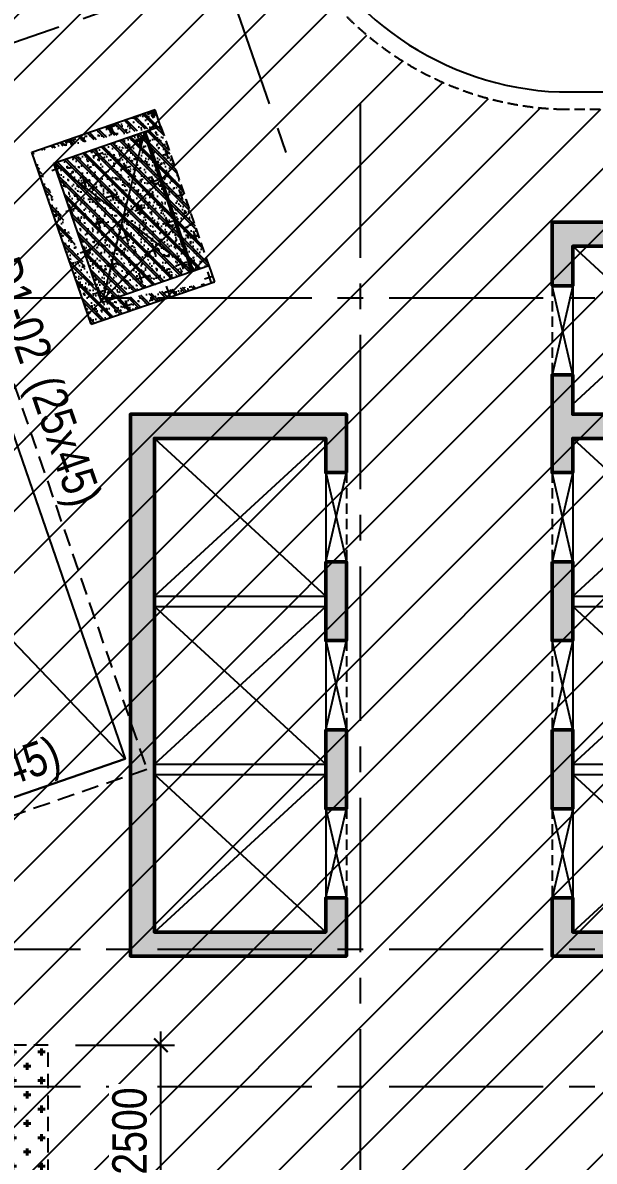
# Model space of a CAD drawing. Header units: millimetres. Extents: x -80883 to 1373228, y -532110 to 182357.
# Drawn here: x 1294519 to 1302852, y -328416 to -311817 of the extents above; entities that cross this region are included whole.
import ezdxf
from ezdxf.enums import TextEntityAlignment as Align

# ---------------------------------------------------------------- set-up
doc = ezdxf.new("R2010")
doc.units = ezdxf.units.MM
doc.header["$LTSCALE"] = 100
doc.header["$PDMODE"] = 32
doc.header["$PDSIZE"] = 2.5
for name, pattern in [('CENTER2', [1.125, 0.75, -0.125, 0.125, -0.125]), ('DASHED', [4.5, 3, -1.5]), ('HIDDEN', [0.375, 0.25, -0.125])]:
    doc.linetypes.add(name, pattern=pattern)
for name, color, linetype, lineweight in [('0-Hatch', 250, 'Continuous', 40), ('ccu12-Tencaukien', 9, 'Continuous', 15), ('ST_MBDV Cot vach 220805$0$Xref_ST_MBDV Cot vach 30.7.2022$0$KT-Net cot vach', 6, 'Continuous', 50)]:
    doc.layers.add(name, color=color, linetype=linetype, lineweight=lineweight)
for name, color, linetype in [('0-khuat', 3, 'HIDDEN'), ('ccu11-Khuat', 9, 'DASHED'), ('ccu11-Thay', 7, 'Continuous'), ('ccu12-Hatch', 250, 'Continuous'), ('ccu12-Manh', 8, 'Continuous'), ('ccu12-Text', 31, 'Continuous'), ('ccu12-Thay', 7, 'Continuous'), ('ccu12-Truc', 13, 'CENTER2'), ('KC2-DIM', 251, 'Continuous'), ('KT-Hatch', 251, 'Continuous'), ('xref.asix of  podium$0$xref.asix of  podium$0$Xref_ST_MBDV Cot vach 30.7.2022$0$KT-Net cot vach', 6, 'Continuous'), ('Xref_ST_MBDV Cot vach 30.7.2022$0$KT-Net cot vach', 6, 'Continuous')]:
    doc.layers.add(name, color=color, linetype=linetype)
doc.styles.add('Arial Narrow', font='ARIALN.TTF')
doc.dimstyles.new('ccu12-200', dxfattribs={"dimscale": 200, "dimtxt": 2.5, "dimasz": 1, "dimexe": 1, "dimexo": 2, "dimgap": 1, "dimtad": 1, "dimdec": 0, "dimrnd": 5, "dimdsep": 46, "dimtxsty": 'Arial Narrow', "dimblk": 'ARCHTICK', "dimcen": -1, "dimdle": 1, "dimclrd": 256, "dimclre": 256, "dimclrt": 3, "dimadec": 0, "dimazin": 2, "dimtfac": 0.1, "dimtdec": 0, "dimtmove": 0, "dimatfit": 1, "dimldrblk": 'ARCHTICK', "dimfxl": 1, "dimtvp": 0.8333333333333334, "dimtolj": 1, "dimtzin": 12, "dimarcsym": 0})

# ---------------------------------------------------------------- blocks, each defined once
blk = doc.blocks.new('MC3000X3000')
at = {"layer": '0-Hatch', "ltscale": 2}
h = blk.add_hatch(dxfattribs=at)
h.set_pattern_fill('CROSS', color=256, scale=1000, style=0)
h.set_pattern_definition([(360, (0, -4.656612873077393e-10), (250, 250), [125, -375]), (90, (62.5, -62.50000000046566), (-250, 250), [125, -375])])
h.paths.add_polyline_path([(7876789.000000002, 1547059), (7876789.000000002, 1550059), (7873789.000000002, 1550059), (7873789.000000002, 1547059)])
at = {"layer": '0-khuat', "ltscale": 10}
blk.add_lwpolyline([(7873789.000000002, 1547059), (7876789.000000002, 1547059), (7876789.000000002, 1550059), (7873789.000000002, 1550059)], close=True, dxfattribs=at)
blk = doc.blocks.new('MBKC-T1-PN')
at = {"layer": 'ccu12-Hatch', "ltscale": 0.5}
h = blk.add_hatch(dxfattribs=at)
h.set_pattern_fill('ANSI31', color=256, scale=200)
h.set_pattern_definition([(45, (-1232600.871086698, 300749.4537652719), (-449.0128060534577, 449.0128060534577), [])])
edge = h.paths.add_edge_path()
edge.add_arc((39596.5258784194, -12165.34503250691), 24169.46523214078, 82.88137897741478, 110.3519449384467, ccw=False)
edge.add_line((42591.70211395179, 11817.81507882464), (58406.76826363965, 7707.460248947376))
edge.add_arc((57566.76677237987, 4896.279314257787), 2933.997401648627, 22.368302132014207, 73.36346853650582, ccw=False)
edge.add_line((60280.00056402339, 6012.837931064423), (65645.2552123724, -9495.342720050656))
edge.add_arc((69912.35162360128, -7700.789438651875), 4629.096376454211, 202.8094831940485, 267.8461387636046)
edge.add_line((69738.37575314008, -12326.61538209155), (89786.80552536738, -12326.61538209155))
edge.add_line((89786.80552536738, -12326.61538209155), (89786.80552536552, -14486.6249031527))
edge.add_line((89786.80552536552, -14486.6249031527), (90834.7687206131, -14486.62490315287))
edge.add_line((90834.7687206131, -14486.62490315287), (90834.76635349239, -14486.62703115697))
edge.add_line((90834.76635349239, -14486.62703115697), (93582.1413394094, -14486.62703115703))
edge.add_line((93582.1413394094, -14486.62703115703), (93582.14357479545, -14486.50828201312))
edge.add_line((93582.14357479545, -14486.50828201312), (97086.90349016106, -14486.6082508968))
edge.add_line((97086.90349016106, -14486.6082508968), (97086.90349016106, -24426.61538177478))
edge.add_line((97086.90349016106, -24426.61538177478), (89886.80552545143, -24426.6153830188))
edge.add_line((89886.80552545143, -24426.6153830188), (89886.80552545143, -26426.61538159492))
edge.add_line((89886.80552545143, -26426.61538159492), (104609.6535231646, -26426.61538159504))
edge.add_line((104609.6535231646, -26426.61538159504), (105347.4875280627, -29849.06259193434))
edge.add_arc((100503.7394000653, -30535.27201428305), 4892.113990781321, -88.98280526600831, 8.063382661788978, ccw=False)
edge.add_line((100590.5864808073, -35426.61506945355), (55455.55192690738, -35426.61506945355))
edge.add_arc((55461.66778308339, -30567.90211140737), 4858.716807180945, 197.5048071931062, 269.9278795506233, ccw=False)
edge.add_line((50827.94980508671, -32029.33521380113), (46319.23951797537, -19000.21078809898))
edge.add_arc((35342.89111414202, -23363.40948498569), 11811.76223731449, 21.6782725501053, 114.2965891740708)
edge.add_line((30482.82222025329, -12597.84133938845), (15440.22126940242, -17787.66880758357))
edge.add_arc((13548.83679810865, -12297.90464630711), 5806.448636187753, 244.533379235947, 289.01032906862923, ccw=False)
edge.add_arc((51601.22406761372, 27498.46431632899), 60602.85856022522, 217.6298442272399, 228.0027393231647, ccw=False)
edge.add_line((3605.473727127304, -9503.081798993808), (-504.3626536345109, -3435.722267398494))
edge.add_arc((2629.021960851969, -2740.241346217575), 3209.640611350007, 105.4996049737502, 192.5144003469773, ccw=False)
edge.add_line((1771.304140177555, 352.6720043509267), (31190.7288702894, 10495.31749677))
at = {"layer": '0-khuat', "ltscale": 10}
for p, q in [((60318.5239193663, -12076.47666983656), (63728.83917381521, -21954.34412229032)), ((63728.83917381521, -21954.34412229032), (58955.32463643979, -23602.39108409669))]:
    blk.add_line(p, q, dxfattribs=at)
at = {"layer": 'ccu11-Khuat', "ltscale": 0.5, "elevation": -0.1248620286703281}
blk.add_lwpolyline([(100590.5864808073, -35426.61506945355), (55455.55192690738, -35426.61506945355, -0.3269618123751123), (50827.94980508671, -32029.33521380113), (46319.23951797537, -19000.21078809898, 0.4276624970093012), (30482.82222025329, -12597.84133938845), (15440.22126940242, -17787.66880758357, -0.1965409036496166), (11052.14983252855, -17540.17514300876, -0.04529122358984782), (3605.473727127304, -9503.081798993808), (-504.3626536345109, -3435.722267398494, -0.3990343803495413), (1771.304140177555, 352.6720043509267), (31190.7288702894, 10495.31749677, -0.1204403028230274), (42591.70211395179, 11817.81507882464), (58406.76826363965, 7707.460248947376, -0.2262547279600852), (60280.00056402339, 6012.837931064423), (65645.2552123724, -9495.342720050656, 0.2916469557633262), (69738.37575314008, -12326.61538209155), (89786.80552536738, -12326.61538209155)], format="xyb", dxfattribs=at)
at = {"layer": 'ccu11-Thay'}
blk.add_line((61420.2295565973, -16033.58959941217), (63410.94008861808, -21799.61800416262), dxfattribs=at)
at = {"layer": 'ccu11-Thay', "elevation": -0.1248620286703281}
blk.add_lwpolyline([(60764.23894999921, -22713.3866197514), (58773.52843341627, -16947.35820967151), (61420.2295565973, -16033.58959941217), (63410.94008861808, -21799.61800416262)], close=True, dxfattribs=at)
at = {"layer": 'ccu11-Thay'}
blk.add_lwpolyline([(58773.5284179789, -16947.35821500118), (60764.23894999921, -22713.3866197514), (63410.94008861808, -21799.61800416262), (58773.5284179789, -16947.35821500118), (61420.2295565973, -16033.58959941217), (60764.2387962034, -22713.38612424285)], dxfattribs=at)
at = {"layer": 'ccu12-Manh', "ltscale": 0.5, "elevation": -0.1248620286703281}
blk.add_lwpolyline([(58773.52843341627, -16947.35820967151), (63410.94008861808, -21799.61800416262)], dxfattribs=at)
at = {"layer": 'ccu12-Thay', "ltscale": 0.5, "elevation": -0.1248620286703281}
blk.add_lwpolyline([(31106.50964570185, 10730.72245935566, -0.1205795836710196), (42638.87529900065, 12063.86032439285), (58473.93133406853, 7948.310099115886, -0.2272385897093211), (60513.96545474557, 6101.210590459232), (65878.82024020283, -9405.814263519424, 0.2908633368540378), (69743.14055128163, -12076.61538209155), (90036.80552536761, -12076.61538209155)], format="xyb", dxfattribs=at)
at = {"layer": '0-khuat', "linetype": 'HIDDEN', "ltscale": 10, "xscale": 0.8333333333333373, "yscale": 0.8333333333333373, "zscale": 0.8333333333333373, "rotation": 90}
blk.add_blockref('MC3000X3000', (1351502.637806758, -6589967.449499353), dxfattribs=at)
blk = doc.blocks.new('Grid-ST-flat-3')
at = {"layer": 'ccu12-Truc', "ltscale": 30}
for p, q in [((361622.2284453711, -32650.90975400561), (374729.8888652187, -70616.82275023795)), ((377787.2916931123, -66547.80383867014), (314639.5431473439, -88349.44587364572)), ((375799.3874795341, -69862.92378625314), (375799.3874795341, -104409.5824195731)), ((366096.2468389631, -72696.27186137123), (425824.0468604062, -72696.27186137007)), ((366096.2468389794, -82196.27186137065), (425824.0468603973, -82196.27186136972)), ((366096.2468389806, -84196.27186137141), (425824.046860399, -84196.27186136867))]:
    blk.add_line(p, q, dxfattribs=at)
blk = doc.blocks.new('LOI-B2-T1-PN')
at = {"layer": 'KT-Hatch'}
h = blk.add_hatch(dxfattribs=at)
h.set_pattern_fill('BTCT', color=256, scale=30)
h.set_pattern_definition([(49.99999999999999, (106559.8543703831, -42147.03074568097), (215.178054780226, -18.82564049477853), [22.5, -247.5]), (355, (106559.8543703831, -42147.03074568097), (-41.6254000839, 225.6576401100035), [18, -198]), (100.4514, (106577.7858743831, -42148.59954768099), (173.5528145142065, 206.8318626182861), [19.122057, -210.3426336]), (46.18420000000001, (106559.8543703831, -42087.03074568097), (320.1723145876933, -49.65570429870542), [33.75, -371.25]), (96.6356, (106586.535393883, -42091.16873778094), (280.398811664611, 292.2353612701325), [28.6830864, -315.5139]), (351.1842, (106559.8543703831, -42087.03074568097), (280.3985835400882, 292.2355802775974), [27, -297]), (21, (106589.8543703831, -42102.03074568097), (179.0721156355385, -120.7856671996016), [22.5, -247.5]), (326.0000000000001, (106589.8543703831, -42102.03074568097), (72.99459957647451, 217.5450135140559), [18, -198]), (71.4514, (106604.7770402832, -42112.09622748097), (252.066788574447, 96.75914901298572), [19.122057, -210.3426336]), (37.50000000000001, (106559.8543703831, -42147.03074568097), (3.647956595187201, 99.86815614939344), [0, -195.6, 0, -201, 0, -198.75]), (7.499999999999999, (106559.8543703831, -42147.03074568097), (78.92086123264458, 118.3235135647081), [0, -114.6, 0, -191.1, 0, -75.75]), (327.5, (106492.9543703832, -42147.03074568097), (160.1467308517227, -6.766461520313927), [0, -75, 0, -234, 0, -310.5]), (317.5, (106462.9543703832, -42147.03074568097), (174.9558508027159, 30.03149469969532), [0, -97.5, 0, -155.4, 0, -220.5]), (45, (106559.8543703831, -42147.03074568097), (-79.5495128834866, 79.5495128834866), []), (45, (106612.8873788831, -42147.03074568097), (-79.5495128834866, 79.5495128834866), [])])
h.paths.add_polyline_path([(69636.80449040607, -22526.61616688792), (69936.80449040653, -22526.61616688792), (69936.80449040653, -21376.61616688804), (69636.80449040607, -21376.61616688804)], flags=17)
h.paths.add_polyline_path([(69936.8044904056, -18926.61616688804), (69636.80449040513, -18926.61616688804), (69636.80449040513, -20076.61616688792), (69936.8044904056, -20076.61616688792)], flags=17)
h.paths.add_polyline_path([(69636.80449040467, -17626.6161668881), (69936.80449040467, -17626.61616688792), (69936.80449040467, -17126.61616688786), (72436.8044904084, -17126.61616688699), (72436.80449041072, -24326.61616688705), (69936.804490407, -24326.61616688786), (69936.804490407, -23826.61616688798), (69636.804490407, -23826.61616688804), (69636.80449040746, -24676.61616688804), (72786.80449041119, -24676.61616688699), (72786.80449040746, -13976.61616688693), (69636.80449040374, -13976.61616688804), (69636.80449040374, -14901.61616688716), (69936.80449040374, -14901.61616688705), (69936.80449040374, -14326.6161668881), (72436.80449040746, -14326.61616688705), (72436.8044904084, -16776.61616688705), (69936.80449040467, -16776.61616688792), (69936.8044904042, -16201.61616688705), (69636.80449040374, -16201.61616688722)])
h.paths.add_polyline_path([(66336.804490407, -24326.6161668892), (63836.804490407, -24326.61616689002), (63836.80449040467, -17126.61616689002), (66336.80449040467, -17126.6161668892), (66336.80449040467, -17626.6161668881), (66636.80449040467, -17626.61616688798), (66636.80449040467, -16776.61616688909), (63486.80449040467, -16776.61616689019), (63486.804490407, -24676.61616689013), (66636.80449040746, -24676.61616688909), (66636.804490407, -23826.61616688792), (66336.804490407, -23826.61616688804)])
h.paths.add_polyline_path([(66336.80449040607, -22526.61616688786), (66636.80449040653, -22526.61616688786), (66636.80449040653, -21376.61616688798), (66336.80449040607, -21376.61616688798)], flags=17)
h.paths.add_polyline_path([(66336.80449040467, -20076.61616688792), (66636.8044904056, -20076.61616688792), (66636.8044904056, -18926.61616688792), (66336.80449040467, -18926.61616688792)], flags=17)
at = {"ltscale": 0.5}
for points in [[(63836.8044904056, -19426.61616689002), (66336.80449040467, -19426.61616688914)], [(63836.8044904049, -19576.61616688996), (66336.8044904042, -19576.61616688914)], [(69936.80449040979, -19426.61616688786), (72436.80449040933, -19426.61616688705)], [(69936.80449040933, -19576.61616688786), (72436.80449040863, -19576.61616688699)], [(63836.8044904063, -21876.61616688996), (66336.8044904056, -21876.61616688914)], [(69936.80449041072, -21876.61616688786), (72436.80449041002, -21876.61616688705)], [(63836.8044904056, -22026.61616688996), (66336.80449040513, -22026.61616688914)], [(69936.80449041026, -22026.61616688786), (72436.80449040933, -22026.61616688699)]]:
    blk.add_lwpolyline(points, dxfattribs=at)
at = {"layer": 'ccu11-Khuat', "color": 6, "ltscale": 0.5}
for points in [[(69636.8044904042, -14901.61616688524), (69636.8044904042, -16201.61616688519)], [(66636.80449040467, -17626.61616688798), (66636.80449040467, -18926.61616688792)], [(69636.80449040746, -17626.61616688606), (69636.80449040746, -18926.616166886)], [(66636.80449040467, -20076.6161668878), (66636.80449040467, -21376.61616688775)], [(69636.80449040746, -20076.61616688606), (69636.80449040746, -21376.616166886)], [(66636.80449040607, -22526.61616688775), (66636.80449040607, -23826.61616688769)], [(69636.80449040746, -22526.6161668878), (69636.80449040746, -23826.61616688775)]]:
    blk.add_lwpolyline(points, dxfattribs=at)
at = {"layer": 'ccu11-Thay', "color": 6, "ltscale": 0.5}
for points in [[(69936.8044904042, -14901.61616688536), (69936.8044904042, -16201.61616688519)], [(66336.80449040467, -17626.6161668881), (66336.80449040467, -18926.61616688792)], [(69936.80449040746, -17626.61616688618), (69936.80449040746, -18926.616166886)], [(66336.80449040467, -20076.61616688792), (66336.80449040467, -21376.61616688775)], [(69936.80449040746, -20076.61616688618), (69936.80449040746, -21376.616166886)], [(66336.80449040607, -22526.61616688786), (66336.80449040607, -23826.61616688769)], [(69936.80449040746, -22526.61616688792), (69936.80449040746, -23826.61616688775)]]:
    blk.add_lwpolyline(points, dxfattribs=at)
at = {"layer": 'ccu12-Manh', "ltscale": 0.5}
for points in [[(69936.80449040746, -14326.61616688786), (72436.80449040746, -16626.61616688699)], [(69936.80449040816, -16626.6161668878), (72436.80449040746, -14326.61616688705)], [(63836.80449040467, -17126.61616689002), (66336.80449040467, -19426.61616688914)], [(63836.80449040537, -19426.61616688996), (66336.80449040467, -17126.6161668892)], [(69936.8044904084, -17126.61616688804), (72436.8044904084, -19426.61616688716)], [(69936.8044904091, -19426.61616688798), (72436.8044904084, -17126.61616688722)], [(63836.80449040537, -19576.61616688996), (66336.80449040537, -21876.61616688909)], [(63836.80449040607, -21876.6161668899), (66336.80449040537, -19576.61616688914)], [(69936.80449040863, -19576.6161668878), (72436.80449040863, -21876.61616688693)], [(69936.80449040933, -21876.61616688775), (72436.80449040863, -19576.61616688699)], [(63836.80449040513, -22026.61616688996), (66336.80449040513, -24326.61616688909)], [(63836.80449040583, -24326.6161668899), (66336.80449040513, -22026.61616688914)], [(69936.80449040933, -22026.6161668878), (72436.80449040933, -24326.61616688693)], [(69936.80449041002, -24326.61616688775), (72436.80449040933, -22026.61616688699)]]:
    blk.add_lwpolyline(points, dxfattribs=at)
at = {"layer": 'KC2-DIM', "ltscale": 0.5}
for points in [[(69936.8044904042, -14901.61616688536), (69636.8044904042, -16201.61616688519)], [(69936.8044904042, -16201.61616688519), (69636.8044904042, -14901.61616688524)], [(66336.80449040467, -17626.6161668881), (66636.80449040467, -18926.61616688792)], [(66336.80449040467, -18926.61616688792), (66636.80449040467, -17626.61616688798)], [(69936.80449040746, -17626.61616688618), (69636.80449040746, -18926.616166886)], [(69936.80449040746, -18926.616166886), (69636.80449040746, -17626.61616688606)], [(66336.80449040467, -20076.61616688792), (66636.80449040467, -21376.61616688775)], [(66336.80449040467, -21376.61616688775), (66636.80449040467, -20076.6161668878)], [(69936.80449040746, -20076.61616688618), (69636.80449040746, -21376.616166886)], [(69936.80449040746, -21376.616166886), (69636.80449040746, -20076.61616688606)], [(66336.80449040607, -22526.61616688786), (66636.80449040607, -23826.61616688769)], [(66336.80449040607, -23826.61616688769), (66636.80449040607, -22526.61616688775)], [(69936.80449040746, -22526.61616688792), (69636.80449040746, -23826.61616688775)], [(69936.80449040746, -23826.61616688775), (69636.80449040746, -22526.6161668878)]]:
    blk.add_lwpolyline(points, dxfattribs=at)
at = {"layer": 'ST_MBDV Cot vach 220805$0$Xref_ST_MBDV Cot vach 30.7.2022$0$KT-Net cot vach'}
for points in [[(69636.80449040374, -14901.61616688716), (69636.80449040374, -13976.61616688804), (72786.80449040746, -13976.61616688693), (72786.80449041119, -24676.61616688699), (69636.80449040746, -24676.61616688804), (69636.804490407, -23826.61616688804), (69936.804490407, -23826.61616688798), (69936.804490407, -24326.61616688786), (72436.80449041072, -24326.61616688705), (72436.8044904084, -17126.61616688699), (69936.80449040467, -17126.61616688786), (69936.80449040467, -17626.61616688792), (69636.80449040467, -17626.6161668881), (69636.80449040374, -16201.61616688722), (69936.8044904042, -16201.61616688705), (69936.80449040467, -16776.61616688792), (72436.8044904084, -16776.61616688705), (72436.80449040746, -14326.61616688705), (69936.80449040374, -14326.6161668881), (69936.80449040374, -14901.61616688705)], [(66636.80449040467, -17626.61616688798), (66636.80449040467, -16776.61616688909), (63486.80449040467, -16776.61616689019), (63486.804490407, -24676.61616689013), (66636.80449040746, -24676.61616688909), (66636.804490407, -23826.61616688792), (66336.804490407, -23826.61616688804), (66336.804490407, -24326.6161668892), (63836.804490407, -24326.61616689002), (63836.80449040467, -17126.61616689002), (66336.80449040467, -17126.6161668892), (66336.80449040467, -17626.6161668881)], [(69636.80449040513, -18926.61616688804), (69936.8044904056, -18926.61616688804), (69936.8044904056, -20076.61616688792), (69636.80449040513, -20076.61616688792)], [(69636.80449040607, -21376.61616688804), (69936.80449040653, -21376.61616688804), (69936.80449040653, -22526.61616688792), (69636.80449040607, -22526.61616688792)]]:
    blk.add_lwpolyline(points, close=True, dxfattribs=at)
at = {"layer": 'ST_MBDV Cot vach 220805$0$Xref_ST_MBDV Cot vach 30.7.2022$0$KT-Net cot vach', "color": 6}
for points in [[(66336.80449040467, -18926.61616688792), (66636.8044904056, -18926.61616688792), (66636.8044904056, -20076.61616688792), (66336.80449040467, -20076.61616688792)], [(66336.80449040607, -21376.61616688798), (66636.80449040653, -21376.61616688798), (66636.80449040653, -22526.61616688786), (66336.80449040607, -22526.61616688786)]]:
    blk.add_lwpolyline(points, close=True, dxfattribs=at)
blk = doc.blocks.new('LOI-KD-PN')
at = {"layer": 'xref.asix of  podium$0$xref.asix of  podium$0$Xref_ST_MBDV Cot vach 30.7.2022$0$KT-Net cot vach'}
h = blk.add_hatch(dxfattribs=at)
h.set_pattern_fill('1BETONG2-BOP', color=250, scale=30, angle=1.959221683781526e-11, style=0, pattern_type=2)
h.set_pattern_definition([(50.0000000000196, (116462.5052077193, -202415.5971059241), (215.1780547802325, -18.82564049470495), [22.5, -247.5]), (355.0000000000196, (116462.5052077193, -202415.5971059241), (-41.62540008397717, 225.6576401099893), [18, -198]), (100.4514000000195, (116480.4367117193, -202417.1659079241), (173.5528145141357, 206.8318626183454), [19.122057, -210.3426336]), (46.18420000001959, (116462.5052077193, -202355.5971059241), (320.1723145877103, -49.65570429859594), [33.75, -371.25]), (96.63560000001934, (116489.1862312183, -202359.7350980242), (280.3988116645111, 292.2353612702284), [28.68308639999998, -315.5138999999996]), (351.1842000000196, (116462.5052077193, -202355.5971059241), (280.3985835399882, 292.2355802776933), [27, -297]), (21.00000000001959, (116492.5052077193, -202370.5971059241), (179.0721156355798, -120.7856671995404), [22.5, -247.5]), (226.0000000000196, (116492.5052077193, -202370.5971059241), (201.5646367418432, -109.6619427481084), [18, -198]), (71.4514000000196, (116507.427877618, -202380.6625877242), (252.0667885744139, 96.7591490130719), [19.122057, -210.3426336]), (67.5000000000196, (116462.5052077193, -202415.5971059241), (-46.77485499139181, 88.31233855206342), [0, -195.6, 0, -201, 0, -198.75]), (4.500000000019592, (116462.5052077193, -202415.5971059241), (85.00527716358108, 114.0309565615529), [0, -114.5999999999988, 0, -191.0999999999976, 0, -75.74999999999879]), (327.5000000000196, (116395.6052077189, -202415.5971059243), (160.146730851725, -6.766461520259165), [0, -74.99999999999879, 0, -233.9999999999976, 0, -310.4999999999952]), (317.5000000000196, (116365.6052077189, -202415.5971059243), (174.9558508027056, 30.03149469975515), [0, -97.5, 0, -155.4, 0, -220.5]), (315.0000000000196, (116462.5052077193, -202415.5971059241), (90.15611460125399, 90.15611460131564), []), (315.0000000000196, (116462.5052077193, -202378.8471059241), (90.15611460125399, 90.15611460131564), [])])
edge = h.paths.add_edge_path()
edge.add_line((360.6418855860829, 4437.403951028595), (-1435.29047197476, 3817.361773282057))
edge.add_line((442.2284024748951, 4201.091252757935), (-1117.40916496329, 3662.62930102367))
edge.add_line((-570.4991636015475, 1312.476543052355), (-1436.987392965704, 3822.231577460188))
edge.add_line((-415.7769247964025, 1630.374288916821), (-1117.409164961427, 3662.62930102367))
edge.add_line((-570.4991636015475, 1312.476543052355), (1225.447126176208, 1932.523638988845))
edge.add_line((-415.7769247964025, 1630.374288916821), (1143.860642641783, 2168.836240651086))
edge.add_line((1143.860642641783, 2168.836240651086), (1225.447126176208, 1932.523638988845))
edge.add_line((442.2284024748951, 4201.091252757935), (360.6418855860829, 4437.403951028595))
at = {"layer": 'Xref_ST_MBDV Cot vach 30.7.2022$0$KT-Net cot vach'}
h = blk.add_hatch(dxfattribs=at)
h.set_pattern_fill('1BETONG2-BOP', color=250, scale=30, angle=1.959221683781526e-11, style=0, pattern_type=2)
h.set_pattern_definition([(50.0000000000196, (116462.5052077183, -202415.5971059241), (215.1780547802325, -18.82564049470495), [22.5, -247.5]), (355.0000000000196, (116462.5052077183, -202415.5971059241), (-41.62540008397717, 225.6576401099893), [18, -198]), (100.4514000000195, (116480.4367117183, -202417.1659079241), (173.5528145141357, 206.8318626183454), [19.122057, -210.3426336]), (46.18420000001959, (116462.5052077183, -202355.5971059241), (320.1723145877103, -49.65570429859594), [33.75, -371.25]), (96.63560000001934, (116489.1862312183, -202359.7350980242), (280.3988116645111, 292.2353612702284), [28.68308639999998, -315.5138999999996]), (351.1842000000196, (116462.5052077183, -202355.5971059241), (280.3985835399882, 292.2355802776933), [27, -297]), (21.00000000001959, (116492.5052077183, -202370.5971059241), (179.0721156355798, -120.7856671995404), [22.5, -247.5]), (226.0000000000196, (116492.5052077183, -202370.5971059241), (201.5646367418432, -109.6619427481084), [18, -198]), (71.4514000000196, (116507.4278776185, -202380.6625877242), (252.0667885744139, 96.7591490130719), [19.122057, -210.3426336]), (67.5000000000196, (116462.5052077183, -202415.5971059241), (-46.77485499139181, 88.31233855206342), [0, -195.6, 0, -201, 0, -198.75]), (4.500000000019592, (116462.5052077183, -202415.5971059241), (85.00527716358108, 114.0309565615529), [0, -114.5999999999992, 0, -191.0999999999983, 0, -75.74999999999916]), (327.5000000000196, (116395.6052077184, -202415.5971059241), (160.146730851725, -6.766461520259165), [0, -74.99999999999916, 0, -233.9999999999983, 0, -310.4999999999966]), (317.5000000000196, (116365.6052077184, -202415.5971059241), (174.9558508027056, 30.03149469975515), [0, -97.5, 0, -155.4, 0, -220.5]), (315.0000000000196, (116462.5052077183, -202415.5971059241), (90.15611460125399, 90.15611460131564), []), (315.0000000000196, (116462.5052077183, -202378.8471059241), (90.15611460125399, 90.15611460131564), [])])
edge = h.paths.add_edge_path()
edge.add_line((360.6418855867814, 4437.403951028653), (-1435.290471974877, 3817.361773282173))
edge.add_line((442.2284024755936, 4201.091252757935), (-1117.409164962359, 3662.62930102367))
edge.add_line((-570.499163600849, 1312.476543052355), (-1436.987392965821, 3822.23157746013))
edge.add_line((-415.7769247966353, 1630.374288916821), (-1117.409164962359, 3662.62930102367))
edge.add_line((-570.499163600849, 1312.476543052355), (1225.447126176325, 1932.523638988787))
edge.add_line((-415.7769247966353, 1630.374288916821), (1143.860642641317, 2168.836240651028))
edge.add_line((1143.860642641084, 2168.836240651028), (1225.447126175975, 1932.523638988787))
edge.add_line((442.2284024755936, 4201.091252757935), (360.6418855868978, 4437.403951028653))
at = {"layer": 'ccu11-Khuat', "color": 6, "ltscale": 0.5, "elevation": 5.849214727798868e-05}
blk.add_lwpolyline([(442.2284024746623, 4201.091252757935), (1143.864305755822, 2168.837505334464)], dxfattribs=at)
at = {"layer": 'ccu12-Manh', "ltscale": 0.5}
for points, elevation in [([(205.9159478715155, 4119.504343272652), (-415.7769247966353, 1630.374288916821)], 5.849214727798868e-05), ([(-1117.409164962592, 3662.62930102367), (907.5517040919513, 2087.251021802716)], 6.255962972533113e-05)]:
    blk.add_lwpolyline(points, dxfattribs=dict(at, elevation=elevation))
at = {"layer": 'ST_MBDV Cot vach 220805$0$Xref_ST_MBDV Cot vach 30.7.2022$0$KT-Net cot vach', "color": 6, "elevation": 5.849214727798868e-05}
blk.add_lwpolyline([(205.9159478715155, 4119.504343272652), (907.5518511524424, 2087.250595849182)], dxfattribs=at)
at = {"layer": 'xref.asix of  podium$0$xref.asix of  podium$0$Xref_ST_MBDV Cot vach 30.7.2022$0$KT-Net cot vach'}
for p, q in [((360.6418855860829, 4437.403951028595, 6.058219431352707e-05), (-1435.29047197476, 3817.361773282173, 6.526592641280249e-05)), ((442.2284024748951, 4201.091252757935, 5.849214727801644e-05), (360.6418855860829, 4437.403951028595, 6.058219431352707e-05)), ((-1117.40916496329, 3662.62930102367, 6.255962972533113e-05), (442.2284024748951, 4201.091252757935, 5.849214727801644e-05)), ((-570.4991636015475, 1312.476543052355, 4.311176667534666e-05), (-1436.987392965704, 3822.231577460188, 6.530907603666258e-05)), ((-415.7769247964025, 1630.374288916821, 4.45855276371282e-05), (-1117.40916496329, 3662.62930102367, 6.255962972533113e-05)), ((-415.7769247964025, 1630.374288916821, 4.45855276371282e-05), (1143.860642641783, 2168.836240651086, 4.05180451898135e-05)), ((1143.860642641783, 2168.836240651086, 4.05180451898135e-05), (1225.447126176208, 1932.523638988845, 3.842799900875826e-05)), ((-570.4991636015475, 1312.476543052355, 4.311176667534666e-05), (1225.447126176208, 1932.523638988845, 3.842799900874438e-05))]:
    blk.add_line(p, q, dxfattribs=at)
at = {"layer": 'Xref_ST_MBDV Cot vach 30.7.2022$0$KT-Net cot vach'}
for p, q in [((360.6418855867814, 4437.403951028653, 6.058219431354095e-05), (-1435.29047197476, 3817.361773282173, 6.526592641280249e-05)), ((442.2284024755936, 4201.091252757935, 5.849214727803032e-05), (360.6418855867814, 4437.403951028653, 6.058219431354095e-05)), ((442.2320668317843, 4201.092513844837, 2.881135378197952e-05), (360.6455499429721, 4437.405212115613, 3.090140081749015e-05)), ((-1117.409164962592, 3662.62930102367, 6.255962972533113e-05), (442.2284024755936, 4201.091252757935, 5.849214727801644e-05)), ((-570.499163600849, 1312.476543052355, 4.311176667536054e-05), (-1436.987392965937, 3822.23157746013, 6.530907603667646e-05)), ((-415.7769247966353, 1630.374288916821, 4.458552763714208e-05), (-1117.409164962592, 3662.62930102367, 6.255962972533113e-05)), ((-415.7769247966353, 1630.374288916821, 4.458552763714208e-05), (1143.860642641084, 2168.836240651028, 4.051804518982738e-05)), ((1143.860642641084, 2168.836240651028, 4.051804518982738e-05), (1225.447126175975, 1932.523638988787, 3.842799900875826e-05)), ((1143.864306997275, 2168.837501737988, 1.083725169377658e-05), (1225.450790532166, 1932.524900075747, 8.747205512721345e-06)), ((-570.499163600849, 1312.476543052355, 4.311176667536054e-05), (1225.447126175975, 1932.523638988787, 3.842799900875826e-05))]:
    blk.add_line(p, q, dxfattribs=at)
blk = doc.blocks.new('*U700')
at = {"layer": 'ccu12-Tencaukien', "color": 8, "ltscale": 10000}
blk.add_line((360.6565736538532, -155.3215232637356), (354.4065714950475, -155.3215232637356), dxfattribs=at)
at = {"layer": 'ccu12-Text', "color": 2, "style": 'Arial Narrow', "width": 0.8}
blk.add_attdef('SH', text='', height=300, dxfattribs=at).set_placement((275.6048113084853, 5.864471777974813), align=Align.BOTTOM_RIGHT)
at = {"layer": 'ccu12-Text', "color": 31, "style": 'Arial Narrow', "width": 0.8}
for tag, p in [('(', (507.5315725744504, -75.41116959831947)), ('KT', (632.605666770517, -75.41116959831947)), (')', (962.8971199221714, -75.41116959831947))]:
    blk.add_attdef(tag, text='', height=250, dxfattribs=at).set_placement(p, align=Align.BOTTOM_LEFT)
blk = doc.blocks.new('_ARCHTICK')
at = {"color": 0, "linetype": 'ByBlock', "const_width": 0.15}
blk.add_lwpolyline([(-0.5, -0.5), (0.5, 0.5)], dxfattribs=at)
blk = doc.blocks.new('*D1291')
at = {"layer": 'Defpoints', "color": 0, "ltscale": 0.5, "transparency": 16777216}
for p in [(1294887.675259646, -326726.0699312856), (1296533.320617598, -326726.0699312856), (1294887.675731459, -329226.0699312078)]:
    blk.add_point(p, dxfattribs=at)
at = {"layer": 'KC2-DIM', "lineweight": -2, "ltscale": 0.5, "transparency": 16777216}
for p, q in [((1296533.320617598, -329426.0699312078), (1296533.320617598, -326526.0699312856)), ((1295287.675259646, -326726.0699312856), (1296733.320617598, -326726.0699312856)), ((1295287.675731459, -329226.0699312078), (1296733.320617598, -329226.0699312078))]:
    blk.add_line(p, q, dxfattribs=at)
at = {"layer": 'KC2-DIM', "lineweight": -2, "ltscale": 0.5, "transparency": 16777216, "xscale": 200, "yscale": 200, "zscale": 200}
for p, rotation in [((1296533.320617598, -326726.0699312856), 90), ((1296533.320617598, -329226.0699312078), 270)]:
    blk.add_blockref('_ARCHTICK', p, dxfattribs=dict(at, rotation=rotation))
at = {"layer": 'KC2-DIM', "color": 3, "ltscale": 0.5, "transparency": 16777216, "insert": (1296078.034123736, -327976.069931247), "char_height": 500, "attachment_point": 5, "rotation": 90, "style": 'Arial Narrow', "bg_fill": 3, "box_fill_scale": 1.1, "bg_fill_color": 256, "bg_fill_true_color": 13158600, "bg_fill_transparency": 0}
blk.add_mtext('\\A1;2500', dxfattribs=at)

msp = doc.modelspace()

# ---------------------------------------------------------------- hatches: boundary and pattern name
at = {"layer": 'ccu12-Hatch', "ltscale": 0.5}
h = msp.add_hatch(dxfattribs=at)
h.set_pattern_fill('CROSS', color=256, scale=50)
h.set_pattern_definition([(19.04713795398931, (1292168.067703806, -317613.2262904168), (196.5021700220834, 403.7318382003236), [158.75, -476.25]), (109.0471379539893, (1292269.000663356, -317662.3518329223), (-403.7318382003236, 196.5021700220834), [158.75, -476.2499999999999])])
h.paths.add_polyline_path([(1285319.811369737, -328197.6172629533), (1284373.408160734, -325456.3910836698), (1288816.085071986, -323922.5651932164), (1289762.488280989, -326663.7913724998)], flags=16)
h.paths.add_polyline_path([(1294652.367476454, -313708.7142451086), (1296448.316522581, -313088.6632580844), (1297313.126366393, -315593.5450284203), (1295517.176435549, -316213.5934529009)], flags=16)

# ---------------------------------------------------------------- block references
for name, p in [('MBKC-T1-PN', (1232600.871086698, -300749.4537652719)), ('Grid-ST-flat-3', (923638.2882514866, -243129.7985158589)), ('LOI-B2-T1-PN', (1232600.871086698, -300749.4537652719))]:
    msp.add_blockref(name, p)
at = {"layer": 'ccu12-Tencaukien', "extrusion": (-9.80437330037572e-07, -4.376655619254602e-07, 0.9999999999994236)}
ref = msp.add_blockref('*U700', (1294183.866397888, -317100.2293102894, 0.1838477284577658), dxfattribs=dict(at, xscale=1.815893337873054, yscale=1.815893337873054, zscale=1.815893337873054, rotation=249.4698337379082))
ref.add_attrib('KT', '(25x45)', dxfattribs={"color": 31, "extrusion": (-9.80437330037572e-07, -4.376655619254602e-07, 0.9999999999994236), "height": 499.9999999999999, "rotation": 289.0210070006092, "style": 'Arial Narrow'}).set_placement((1294440.826356848, -317126.4090702257, -1.130860081957271), align=Align.BOTTOM_LEFT)
ref.add_attrib('SH', 'D1-02', dxfattribs={"color": 2, "extrusion": (-9.80437330037572e-07, -4.376655619254602e-07, 0.9999999999994236), "height": 499.9999999999999, "rotation": 289.0210070006092, "style": 'Arial Narrow'}).set_placement((1294349.427196729, -316871.3723245053, -1.130648999786457), align=Align.BOTTOM_RIGHT)
at = {"layer": 'ccu12-Tencaukien', "extrusion": (4.376655619254604e-07, -9.80437330037572e-07, 0.9999999999994236)}
ref = msp.add_blockref('*U700', (1293300.095745221, -323707.9515136564, -0.08206931429375874), dxfattribs=dict(at, xscale=1.815893337873054, yscale=1.815893337873054, zscale=1.815893337873054, rotation=339.469833737933))
ref.add_attrib('KT', '(25x45)', dxfattribs={"color": 31, "extrusion": (4.376655619254604e-07, -9.80437330037572e-07, 0.9999999999994236), "height": 499.9999999999999, "rotation": 19.02100700350106, "style": 'Arial Narrow'}).set_placement((1293326.275505157, -323450.9915546967, 0.8831947182323356), align=Align.BOTTOM_LEFT)
ref.add_attrib('SH', 'D1-02', dxfattribs={"color": 2, "extrusion": (4.376655619254604e-07, -9.80437330037572e-07, 0.9999999999994236), "height": 499.9999999999999, "rotation": 19.02100700350106, "style": 'Arial Narrow'}).set_placement((1293071.238759438, -323542.3907148178, 0.8834058004031502), align=Align.BOTTOM_RIGHT)
at = {"layer": 'KC2-DIM'}
msp.add_blockref('LOI-KD-PN', (1296087.675577103, -317526.0699320926), dxfattribs=at)

# ---------------------------------------------------------------- next in the draw order: dimensions: what is measured, and where the dimension line sits
at = {"layer": 'KC2-DIM', "ltscale": 0.5}
dim = msp.add_linear_dim(base=(1296533.320617598, -326726.0699312856), p1=(1294887.675731458, -329226.0699312077), p2=(1294887.675259646, -326726.0699312855), angle=90, dimstyle='ccu12-200', override={"dimfxl": 150, "dimtfill": 1}, dxfattribs=at)
dim.commit()
dim.dimension.update_dxf_attribs({"geometry": '*D1291', "text_midpoint": (1296078.034123736, -327976.069931247)})

doc.saveas('drawing.dxf')
